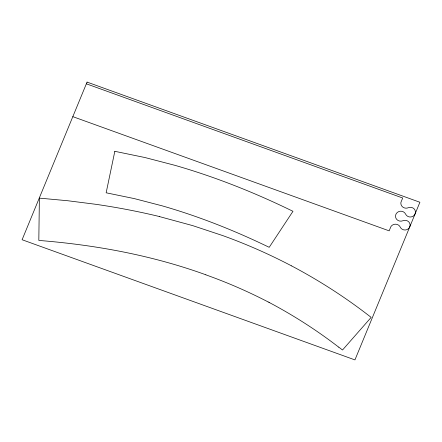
<?xml version="1.0" encoding="UTF-8"?>
<svg xmlns="http://www.w3.org/2000/svg" width="442" height="442" viewBox="0 0 442 442"><rect width="100%" height="100%" fill="white"/><g stroke="black" fill="none" stroke-linecap="round" stroke-linejoin="round"><path stroke-width="0.66" d="M159.352 216.558L192.756 225.641L222.851 235.625A538.936 508.648 -4 0 1 290.112 265.134L291.482 265.874M86.361 83.809L402.695 198.01L400.966 202.204A5.287 4.989 -4 0 0 402.811 207.083A5.287 4.989 -4 0 0 408.264 207.734A5.138 4.851 -4 0 1 415.027 210.177A5.138 4.851 -4 0 1 412.386 216.586A5.138 4.851 -4 0 1 405.618 214.143A5.287 4.989 -4 0 0 398.656 211.63A5.287 4.989 -4 0 0 395.938 218.221A5.287 4.989 -4 0 0 402.905 220.735A5.138 4.851 -4 0 1 409.668 223.177A5.138 4.851 -4 0 1 407.027 229.591A5.138 4.851 -4 0 1 400.259 227.144A5.287 4.989 -4 0 0 395.756 224.204A5.287 4.989 -4 0 0 390.888 226.658L389.159 230.851L72.825 116.649M205.85 274.786C152.186 255.349 95.616 244.929 38.819 240.431L39.377 198.127L67.714 200.734L95.461 204.259A665.696 628.286 -4 0 1 159.363 216.519M268.156 301.997L269.432 302.665M338.787 347.136L342.511 350.014L371.158 317.384L366.517 313.803A535.809 505.698 -4 0 0 291.493 265.857M205.834 274.83A494.559 466.769 -4 0 1 268.178 301.952M269.465 302.61A490.841 463.255 -4 0 1 338.743 347.185M114.826 151.313L106.146 192.795L134.379 198.618L162.402 205.906C199.154 216.475 234.807 230.658 269.206 247.321L292.969 211.298C254.973 192.723 215.53 176.988 174.861 165.314L144.954 157.534L114.826 151.313M87.063 82.096L22.1 239.741L354.937 359.904L419.9 202.259L87.063 82.096"/></g></svg>
